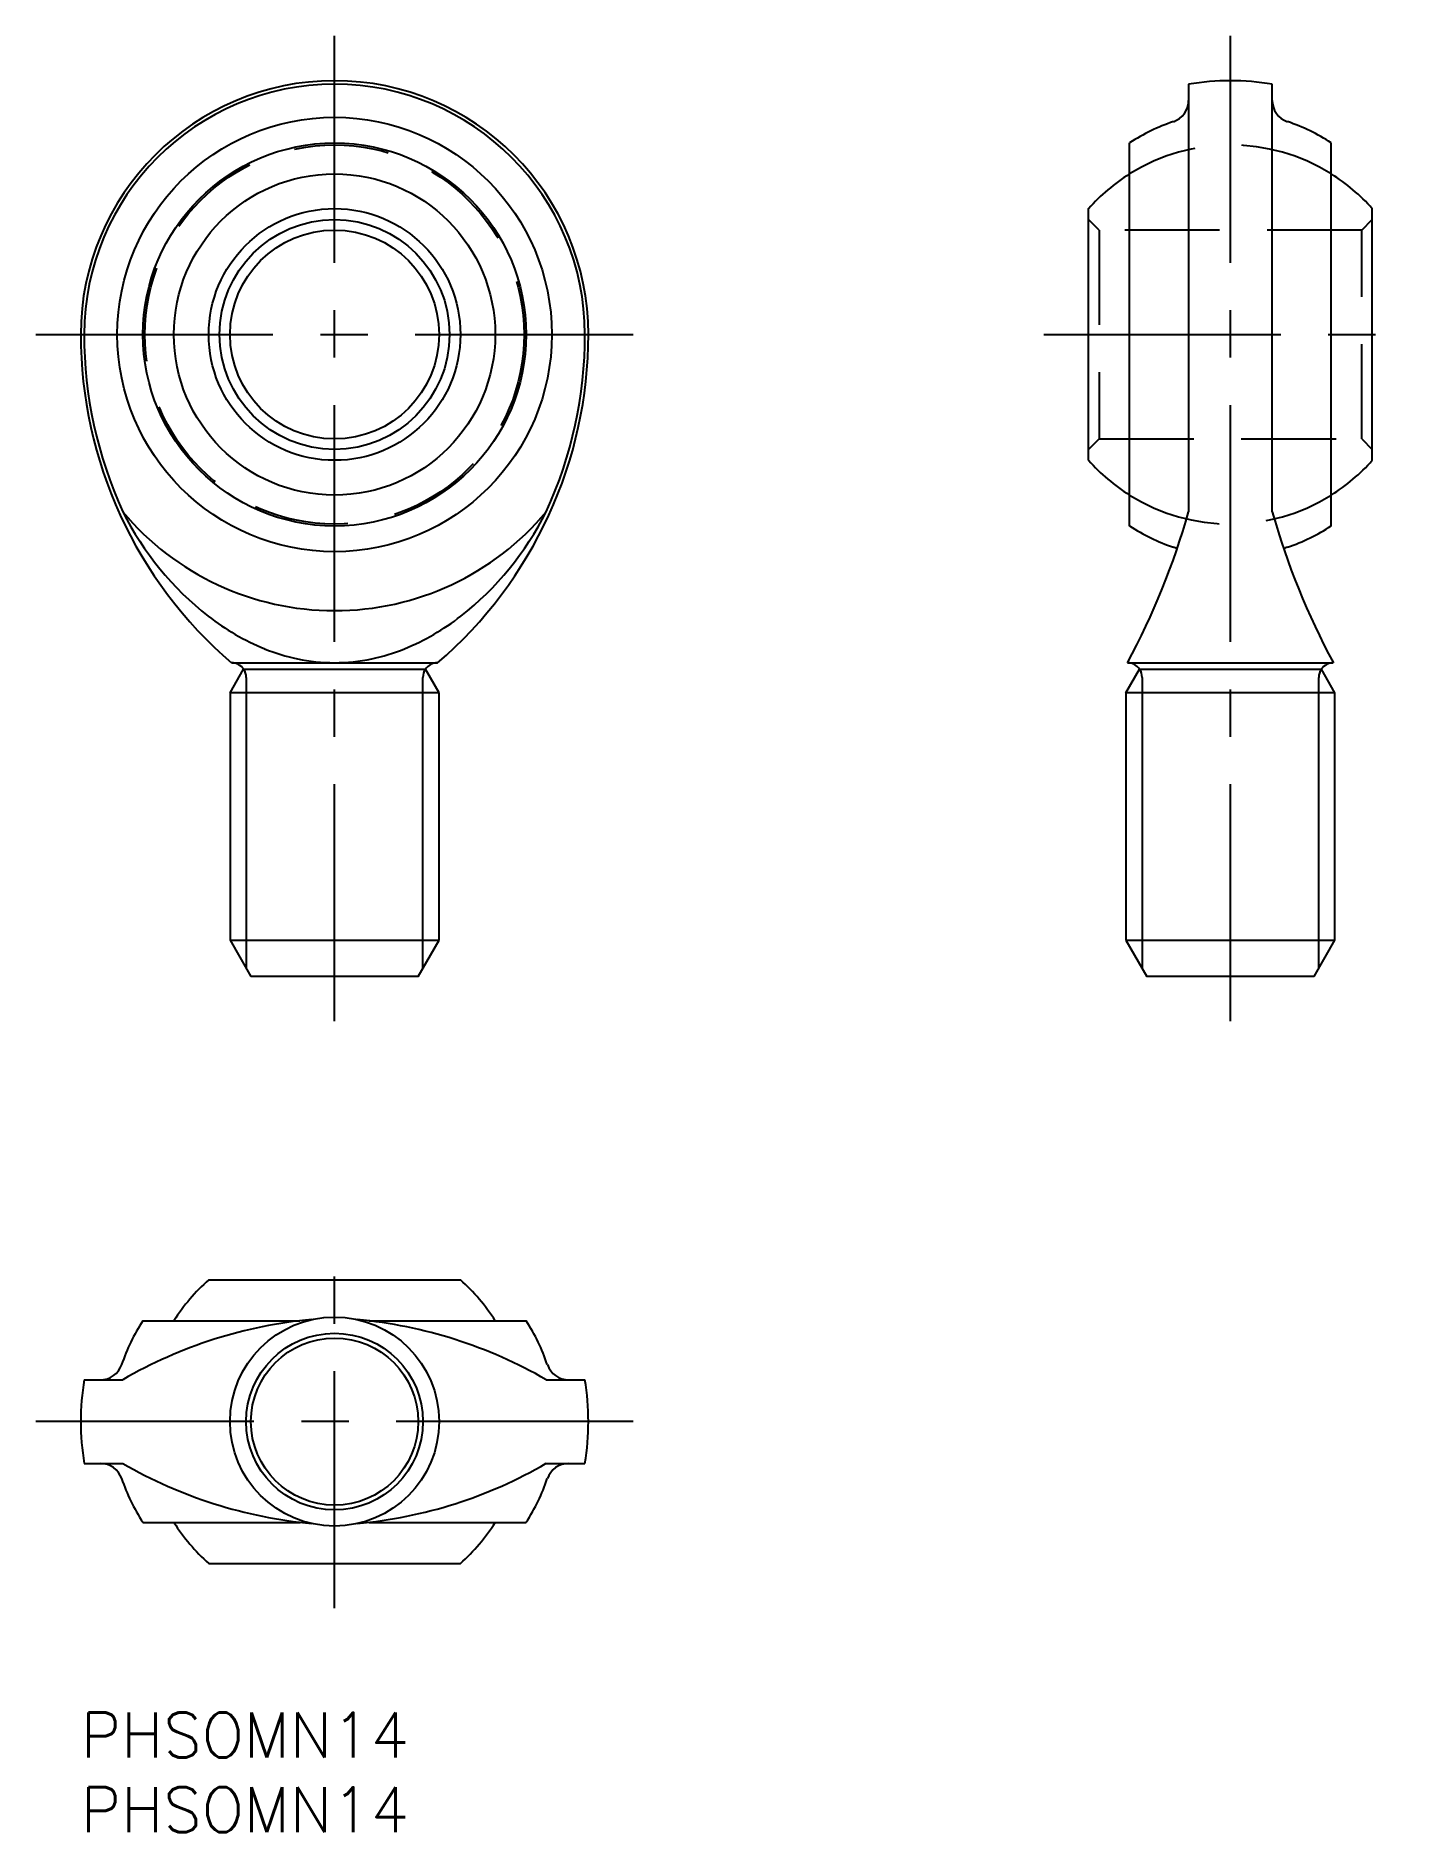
# Model space of a CAD drawing. Extents: x -3 to 90, y -8 to 112.
import ezdxf

# ---------------------------------------------------------------- set-up
doc = ezdxf.new("R2010")
doc.units = 0
doc.header["$LTSCALE"] = 0.5
doc.linetypes.add('CENTER', pattern=[50.8, 31.75, -6.35, 6.35, -6.35])
doc.linetypes.add('DASHED', pattern=[19.05, 12.7, -6.35])
for name, color, linetype in [('MSM_CENTER', 1, 'CENTER'), ('MSM_CONTINUOUS', 7, 'CONTINUOUS'), ('MSM_DASHED', 4, 'DASHED'), ('MSM_NARROW', 5, 'CONTINUOUS'), ('MSM_PART_NUMBER', 7, 'CONTINUOUS')]:
    doc.layers.add(name, color=color, linetype=linetype)
doc.styles.get("Standard").update_dxf_attribs({"font": 'txt.shx', "height": 3, "bigfont": 'bigfont.shx'})

# ---------------------------------------------------------------- blocks, each defined once
blk = doc.blocks.new('*U3')
at = {"layer": 'MSM_PART_NUMBER'}
blk.add_text('PHSOMN14', height=3, dxfattribs=at).set_placement((0, -3))
blk = doc.blocks.new('*U4')
at = {"layer": 'MSM_PART_NUMBER'}
blk.add_text('PHSOMN14', height=3, dxfattribs=at).set_placement((0, -8))

msp = doc.modelspace()

# ---------------------------------------------------------------- linework, layer by layer
at = {"layer": 'MSM_CENTER'}
for p, q in [((17, 46.33), (17, 112.33)), ((77, 46.33), (77, 112.33)), ((-3, 92.33), (37, 92.33)), ((64.5, 92.33), (89.5, 92.33)), ((17, 7), (17, 32)), ((37, 19.5), (-3, 19.5))]:
    msp.add_line(p, q, dxfattribs=at)
at = {"layer": 'MSM_CONTINUOUS'}
for p, q in [((74.2, 109.1), (74.2, 80.45)), ((79.8, 80.45), (79.8, 109.1)), ((70.25, 79.5), (70.25, 105.16)), ((83.75, 79.5), (83.75, 105.16)), ((67.5, 83.9), (67.5, 100.76)), ((86.5, 83.9), (86.5, 100.76)), ((10, 68.33), (10.91, 69.91)), ((10.11, 70.33), (23.89, 70.33)), ((10.91, 69.91), (23.09, 69.91)), ((24, 68.33), (23.09, 69.91)), ((70, 68.33), (70.91, 69.91)), ((70.11, 70.33), (83.89, 70.33)), ((70.91, 69.91), (83.09, 69.91)), ((84, 68.33), (83.09, 69.91)), ((24, 68.33), (10, 68.33)), ((10, 68.33), (10, 51.76)), ((24, 51.76), (24, 68.33)), ((70, 68.33), (70, 51.76)), ((84, 68.33), (70, 68.33)), ((84, 51.76), (84, 68.33)), ((10, 51.76), (24, 51.76)), ((10, 51.76), (11.4, 49.33)), ((22.6, 49.33), (24, 51.76)), ((70, 51.76), (84, 51.76)), ((70, 51.76), (71.4, 49.33)), ((82.6, 49.33), (84, 51.76)), ((22.6, 49.33), (11.4, 49.33)), ((82.6, 49.33), (71.4, 49.33)), ((8.57, 29), (25.43, 29)), ((4.17, 26.25), (14.68, 26.25)), ((19.3, 26.25), (29.83, 26.25)), ((0.23, 22.3), (2.82, 22.3)), ((31.18, 22.3), (33.77, 22.3)), ((0.23, 16.7), (2.82, 16.7)), ((31.18, 16.7), (33.77, 16.7)), ((4.17, 12.75), (14.7, 12.75)), ((19.32, 12.75), (29.83, 12.75)), ((8.57, 10), (25.43, 10))]:
    msp.add_line(p, q, dxfattribs=at)
for centre, radius in [((17, 92.33), 14.55), ((17, 92.33), 12.83), ((17, 92.33), 10.76), ((17, 92.33), 8.43), ((17, 92.33), 7.7), ((17, 92.33), 7), ((17, 19.5), 7), ((17, 19.5), 5.6)]:
    msp.add_circle(centre, radius, dxfattribs=at)
for centre, radius, start, end in [((17, 92.33), 17, 0, 180), ((17, 92.33), 16.77, 0, 180), ((77, 92.33), 17, 80.5199, 99.4801), ((72.7, 108.01), 1.5, 288.5556, 0), ((81.3, 108.01), 1.5, 180, 251.4444), ((77.22, 94.55), 12.7, 108.5556, 123.2795), ((76.78, 94.55), 12.7, 56.7205, 71.4444), ((77, 92.33), 12.7, 122.1066, 138.4201), ((77, 92.33), 12.7, 41.5799, 57.8934), ((29, 92.33), 29, 180, 229.3428), ((28.78, 92.33), 28.55, 179.9902, 204.5783), ((5, 92.33), 29, 310.6572, 0), ((5.22, 92.33), 28.55, 335.4217, 0.0097), ((77, 92.33), 12.7, 221.5799, 237.8934), ((77, 92.33), 12.7, 302.1066, 318.4201), ((17, 92.33), 18.5, 219.9567, 320.0433), ((21.45, 89.84), 20.86, 206.7581, 231.7503), ((12.55, 89.84), 20.86, 308.2497, 333.2419), ((25.5, 94.27), 50.62, 331.7806, 344.1605), ((77.22, 90.12), 12.7, 236.7205, 251.4444), ((128.31, 94.19), 50.42, 195.8149, 208.244), ((76.78, 90.12), 12.7, 288.5556, 303.2795), ((72.7, 76.66), 1.5, 61.0543, 71.4444), ((81.3, 76.66), 1.5, 108.5556, 118.9786), ((18.38, 86.09), 16.01, 232.0621, 247.7635), ((15.62, 86.09), 16.01, 292.2365, 307.9379), ((17.27, 83.52), 13.21, 247.9881, 257.957), ((16.73, 83.52), 13.21, 282.043, 292.0119), ((10.11, 69.36), 0.977, 34.5306, 90), ((17.01, 82.33), 11.99, 257.98, 269.9513), ((16.99, 82.33), 11.99, 270.0487, 282.02), ((23.89, 69.36), 0.977, 90, 145.4694), ((70.11, 69.36), 0.977, 34.5306, 90), ((83.89, 69.36), 0.977, 90, 145.4694), ((17, 19.5), 12.7, 131.5799, 147.8934), ((17, 19.5), 12.7, 32.1066, 48.4201), ((14.78, 19.28), 12.7, 146.7205, 161.4444), ((18.24, -4.22), 30.68, 95.1659, 120.1746), ((15.62, -4.66), 31.13, 60.0075, 84.6539), ((19.21, 19.28), 12.7, 18.5556, 33.2795), ((1.32, 23.8), 1.5, 270, 341.4444), ((32.68, 23.8), 1.5, 198.5556, 270), ((17, 19.5), 17, 170.5199, 189.4801), ((17, 19.5), 17, 350.5199, 9.4801), ((1.32, 15.2), 1.5, 18.5556, 90), ((14.78, 19.72), 12.7, 198.5556, 213.2795), ((18.38, 43.66), 31.13, 240.0078, 264.6535), ((15.76, 43.22), 30.67, 275.1658, 300.1757), ((19.21, 19.72), 12.7, 326.7205, 341.4444), ((32.68, 15.2), 1.5, 90, 161.4444), ((17, 19.5), 12.7, 212.1066, 228.4201), ((17, 19.5), 12.7, 311.5799, 327.8934)]:
    msp.add_arc(centre, radius, start, end, dxfattribs=at)
at = {"layer": 'MSM_DASHED'}
for p, q in [((68.2, 99.33), (67.5, 100.03)), ((85.8, 99.33), (86.5, 100.03)), ((68.2, 99.33), (68.2, 85.33)), ((85.8, 99.33), (68.2, 99.33)), ((85.8, 85.33), (85.8, 99.33)), ((68.2, 85.33), (67.5, 84.63)), ((68.2, 85.33), (85.8, 85.33)), ((85.8, 85.33), (86.5, 84.63))]:
    msp.add_line(p, q, dxfattribs=at)
msp.add_circle((17, 92.33), 12.7, dxfattribs=at)
for start, end in [(57.8934, 122.1066), (237.8934, 302.1066)]:
    msp.add_arc((77, 92.33), 12.7, start, end, dxfattribs=at)
at = {"layer": 'MSM_NARROW'}
for p, q in [((11.08, 69.36), (11.08, 49.88)), ((22.92, 49.88), (22.92, 69.36)), ((71.08, 69.36), (71.08, 49.88)), ((82.92, 49.88), (82.92, 69.36))]:
    msp.add_line(p, q, dxfattribs=at)
msp.add_circle((17, 19.5), 5.92, dxfattribs=at)
for centre, start, end in [((10.11, 69.36), 0, 34.5306), ((23.89, 69.36), 145.4694, 180), ((70.11, 69.36), 0, 34.5306), ((83.89, 69.36), 145.4694, 180)]:
    msp.add_arc(centre, 0.977, start, end, dxfattribs=at)

# ---------------------------------------------------------------- block references
at = {"layer": 'MSM_CONTINUOUS'}
for name in ['*U3', '*U4']:
    msp.add_blockref(name, (0, 0), dxfattribs=at)

doc.saveas('drawing.dxf')
